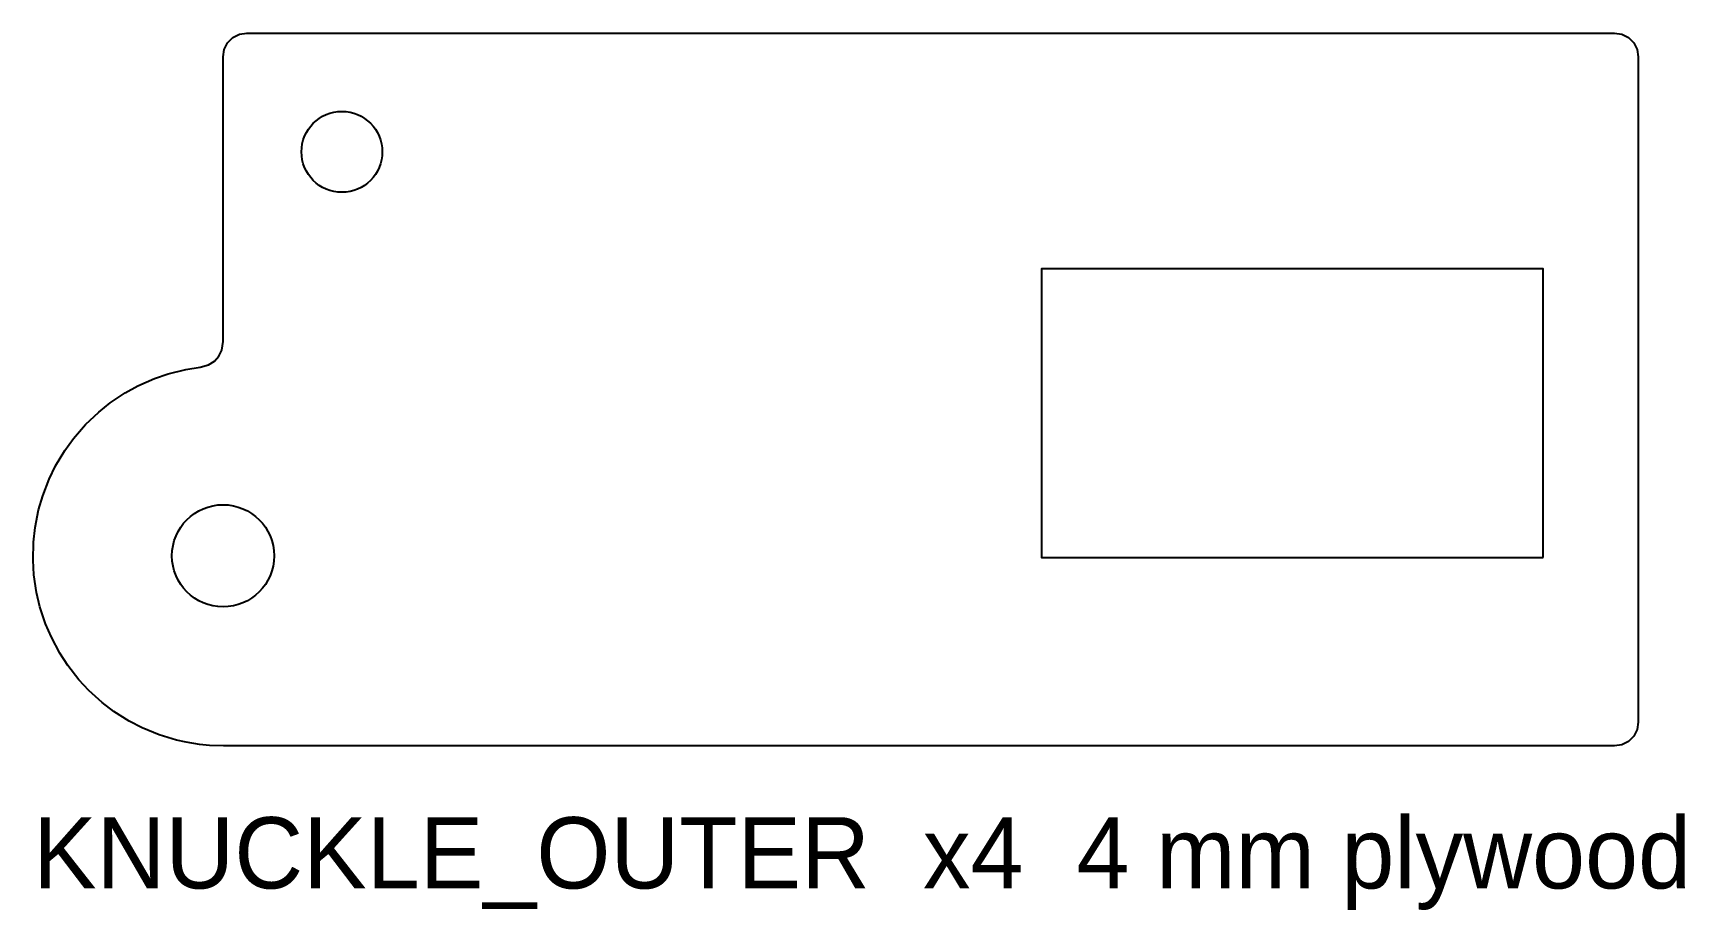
# Model space of a CAD drawing. Header units: millimetres. Extents: x 27 to 96.5, y -0.9 to 36.
import ezdxf

# ---------------------------------------------------------------- set-up
doc = ezdxf.new("R2010")
doc.units = ezdxf.units.MM
for name, color, linetype in [('CUT_INNER', 5, 'Continuous'), ('CUT_OUTER', 1, 'Continuous'), ('NOTES', 7, 'Continuous')]:
    doc.layers.add(name, color=color, linetype=linetype)

msp = doc.modelspace()

# ---------------------------------------------------------------- linework, layer by layer
at = {"layer": 'CUT_INNER'}
msp.add_lwpolyline([(90.56, 13.925), (90.56, 26.075), (69.44, 26.075), (69.44, 13.925)], close=True, dxfattribs=at)
for centre, radius in [((40, 31), 1.7), ((35, 14), 2.15)]:
    msp.add_circle(centre, radius, dxfattribs=at)
at = {"layer": 'CUT_OUTER'}
msp.add_lwpolyline([(34.038, 21.942), (34.388, 22.033), (34.633, 22.184), (34.825, 22.398), (34.947, 22.659), (35, 23.017), (35, 35), (35.049, 35.309), (35.191, 35.588), (35.412, 35.809), (35.691, 35.951), (36, 36), (93.56, 36), (93.869, 35.951), (94.148, 35.809), (94.369, 35.588), (94.511, 35.309), (94.56, 35), (94.56, 7), (94.511, 6.691), (94.369, 6.412), (94.148, 6.191), (93.869, 6.049), (93.56, 6), (35.012, 6), (34.424, 6.021), (34.009, 6.062), (33.451, 6.151), (33.044, 6.243), (32.316, 6.464), (31.591, 6.763), (31.046, 7.045), (30.404, 7.452), (29.915, 7.824), (29.352, 8.335), (28.934, 8.784), (28.467, 9.384), (28.132, 9.898), (27.773, 10.569), (27.532, 11.132), (27.293, 11.855), (27.151, 12.451), (27.04, 13.204), (27.002, 13.816), (27.021, 14.576), (27.089, 15.186), (27.237, 15.932), (27.408, 16.521), (27.681, 17.231), (27.951, 17.782), (28.342, 18.434), (28.701, 18.931), (29.215, 19.525), (29.765, 20.05), (30.244, 20.433), (30.877, 20.855), (31.414, 21.151), (32.109, 21.459), (32.69, 21.659), (33.427, 21.844)], close=True, dxfattribs=at)

# ---------------------------------------------------------------- texts
at = {"layer": 'NOTES'}
msp.add_text('KNUCKLE_OUTER  x4  4 mm plywood', height=3, dxfattribs=at).set_placement((27.002, 0))

doc.saveas('drawing.dxf')
